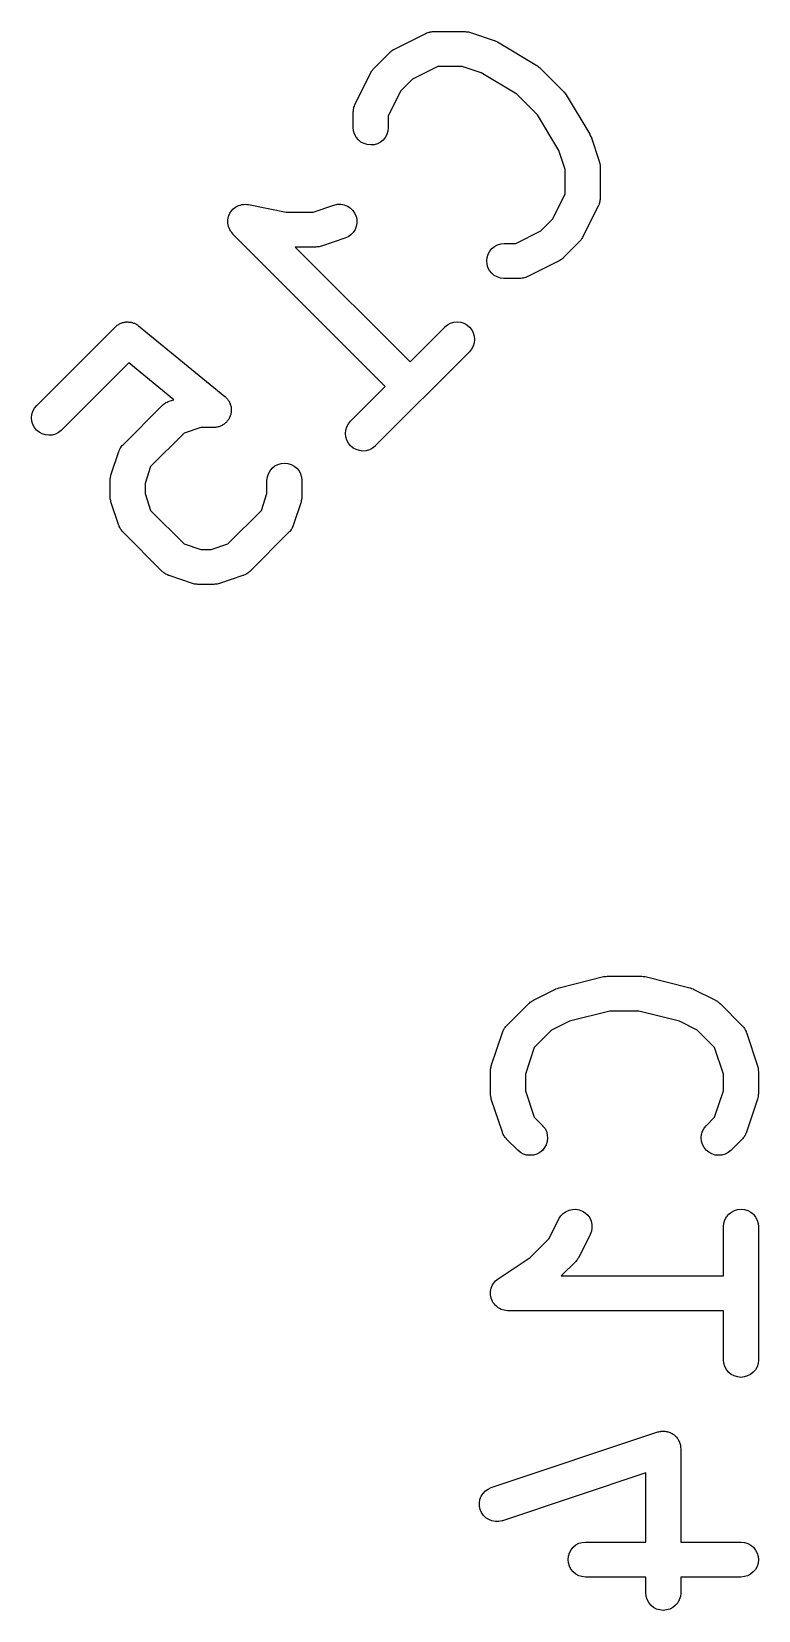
# Model space of a CAD drawing. Extents: x 40 to 70, y -130 to -60.
# Drawn here: x 48.08 to 51.2, y -103.69 to -96.91 of the extents above; entities that cross this region are included whole.
import ezdxf

# ---------------------------------------------------------------- set-up
doc = ezdxf.new("R2010")
doc.units = 0
doc.layers.add('BLACK', color=7, linetype='CONTINUOUS')

msp = doc.modelspace()

# ---------------------------------------------------------------- linework, layer by layer
at = {"layer": 'BLACK', "linetype": 'CONTINUOUS'}
for p, q in [((49.6358, -96.9891), (49.7705, -96.9217)), ((49.7705, -96.9217), (49.7715, -96.9213)), ((49.7715, -96.9213), (49.7735, -96.9205)), ((49.7735, -96.9205), (49.7755, -96.9195)), ((49.7755, -96.9195), (49.7804, -96.918)), ((49.7804, -96.918), (49.7852, -96.9162)), ((49.7852, -96.9162), (49.7874, -96.9159)), ((49.7874, -96.9159), (49.7895, -96.9153)), ((49.7895, -96.9153), (49.7946, -96.9148)), ((49.7946, -96.9148), (49.7997, -96.914)), ((49.7997, -96.914), (49.8019, -96.914)), ((49.8019, -96.914), (49.8041, -96.9138)), ((49.8041, -96.9138), (49.9387, -96.9138)), ((49.9387, -96.9138), (49.9398, -96.9138)), ((49.9398, -96.9138), (49.944, -96.9143)), ((49.944, -96.9143), (49.9482, -96.9144)), ((49.9482, -96.9144), (49.9512, -96.9151)), ((49.9512, -96.9151), (49.9543, -96.9155)), ((49.9543, -96.9155), (49.9584, -96.9167)), ((49.9584, -96.9167), (49.9625, -96.9177)), ((49.9625, -96.9177), (50.0635, -96.9514)), ((50.0635, -96.9514), (50.0645, -96.9517)), ((50.0645, -96.9517), (50.0648, -96.9518)), ((50.0648, -96.9518), (50.0651, -96.9519)), ((50.0651, -96.9519), (50.0714, -96.9549)), ((49.549, -97.0705), (49.6163, -97.0031)), ((49.6163, -97.0031), (49.6171, -97.0024)), ((49.6171, -97.0024), (49.6204, -96.9998)), ((49.6204, -96.9998), (49.6234, -96.9969)), ((49.6234, -96.9969), (49.6261, -96.9952)), ((49.6261, -96.9952), (49.6285, -96.9933)), ((49.6285, -96.9933), (49.6323, -96.9913)), ((49.6323, -96.9913), (49.6358, -96.9891)), ((50.0714, -96.9549), (50.0778, -96.9578)), ((50.0778, -96.9578), (50.078, -96.958)), ((50.078, -96.958), (50.0784, -96.9582)), ((50.0784, -96.9582), (50.2467, -97.0592)), ((49.5354, -97.089), (49.5377, -97.0855)), ((49.5377, -97.0855), (49.5397, -97.0818)), ((49.5397, -97.0818), (49.5417, -97.0794)), ((49.5417, -97.0794), (49.5434, -97.0768)), ((49.5434, -97.0768), (49.5463, -97.0737)), ((49.5463, -97.0737), (49.549, -97.0705)), ((49.8218, -97.0638), (49.7138, -97.1178)), ((49.9266, -97.0638), (49.8218, -97.0638)), ((50.0082, -97.091), (49.9266, -97.0638)), ((50.2467, -97.0592), (50.2476, -97.0598)), ((50.2476, -97.0598), (50.2487, -97.0606)), ((50.2487, -97.0606), (50.2498, -97.0612)), ((50.2498, -97.0612), (50.2545, -97.065)), ((50.2545, -97.065), (50.2592, -97.0686)), ((50.2592, -97.0686), (50.2601, -97.0696)), ((50.2601, -97.0696), (50.2612, -97.0705)), ((50.2612, -97.0705), (50.3622, -97.1715)), ((49.4676, -97.2247), (49.5349, -97.09)), ((49.5349, -97.09), (49.5354, -97.089)), ((49.7138, -97.1178), (49.6637, -97.1679)), ((50.1616, -97.1831), (50.0082, -97.091)), ((49.6637, -97.1679), (49.6097, -97.2759)), ((50.2496, -97.271), (50.1616, -97.1831)), ((50.3622, -97.1715), (50.3629, -97.1722)), ((50.3629, -97.1722), (50.3637, -97.1733)), ((50.3637, -97.1733), (50.3647, -97.1742)), ((50.3647, -97.1742), (50.3683, -97.179)), ((50.3683, -97.179), (50.372, -97.1837)), ((50.372, -97.1837), (50.3727, -97.1849)), ((50.3727, -97.1849), (50.3734, -97.1859)), ((50.3734, -97.1859), (50.4745, -97.3543)), ((49.4597, -97.2572), (49.4599, -97.255)), ((49.4597, -97.2582), (49.4597, -97.2572)), ((49.4597, -97.3255), (49.4597, -97.2582)), ((49.4599, -97.2528), (49.4608, -97.2477)), ((49.4599, -97.255), (49.4599, -97.2528)), ((49.4608, -97.2477), (49.4613, -97.2426)), ((49.4613, -97.2426), (49.462, -97.2405)), ((49.462, -97.2405), (49.4624, -97.2383)), ((49.4624, -97.2383), (49.4642, -97.2335)), ((49.4642, -97.2335), (49.4658, -97.2287)), ((49.4658, -97.2287), (49.4668, -97.2267)), ((49.4668, -97.2267), (49.4676, -97.2247)), ((49.6097, -97.2759), (49.6097, -97.3255)), ((50.3416, -97.4244), (50.2496, -97.271)), ((49.4611, -97.3401), (49.4597, -97.3255)), ((49.4653, -97.3541), (49.4611, -97.3401)), ((49.4722, -97.3671), (49.4653, -97.3541)), ((49.6036, -97.3551), (49.5966, -97.3679)), ((49.608, -97.3411), (49.6036, -97.3551)), ((49.6097, -97.3266), (49.608, -97.3411)), ((49.6097, -97.3255), (49.6097, -97.3266)), ((50.4745, -97.3543), (50.475, -97.3552)), ((50.475, -97.3552), (50.4751, -97.3555)), ((50.4751, -97.3555), (50.4753, -97.3558)), ((50.4753, -97.3558), (50.4782, -97.3622)), ((49.4815, -97.3784), (49.4722, -97.3671)), ((49.4927, -97.3877), (49.4815, -97.3784)), ((49.5056, -97.3947), (49.4927, -97.3877)), ((49.5196, -97.399), (49.5056, -97.3947)), ((49.5342, -97.4005), (49.5196, -97.399)), ((49.5487, -97.3992), (49.5342, -97.4005)), ((49.5628, -97.3951), (49.5487, -97.3992)), ((49.5758, -97.3883), (49.5628, -97.3951)), ((49.5872, -97.3791), (49.5758, -97.3883)), ((49.5966, -97.3679), (49.5872, -97.3791)), ((50.3688, -97.5061), (50.3416, -97.4244)), ((50.4782, -97.3622), (50.4811, -97.3685)), ((50.4811, -97.3685), (50.4812, -97.3689)), ((50.4812, -97.3689), (50.4813, -97.3692)), ((50.4813, -97.3692), (50.515, -97.4702)), ((50.515, -97.4702), (50.5153, -97.4712)), ((50.5153, -97.4712), (50.5162, -97.4753)), ((50.5162, -97.4753), (50.5174, -97.4793)), ((50.5174, -97.4793), (50.5177, -97.4825)), ((50.5177, -97.4825), (50.5184, -97.4855)), ((50.5184, -97.4855), (50.5184, -97.4897)), ((50.5184, -97.4897), (50.5188, -97.4939)), ((50.5188, -97.4939), (50.5188, -97.6286)), ((50.3688, -97.6109), (50.3688, -97.5061)), ((50.3148, -97.7189), (50.3688, -97.6109)), ((50.5188, -97.6296), (50.5186, -97.6318)), ((50.5188, -97.6286), (50.5188, -97.6296)), ((48.9269, -97.7003), (48.9305, -97.6936)), ((48.9305, -97.6936), (48.9338, -97.6876)), ((48.9338, -97.6876), (48.9339, -97.6875)), ((48.9339, -97.6875), (48.9385, -97.6819)), ((48.9339, -97.6875), (48.9339, -97.6875)), ((48.9385, -97.6819), (48.9432, -97.6763)), ((48.9432, -97.6763), (48.9433, -97.6762)), ((48.9432, -97.6763), (48.9432, -97.6763)), ((48.9433, -97.6762), (48.9487, -97.6718)), ((48.9487, -97.6718), (48.9546, -97.6671)), ((48.9546, -97.6671), (48.9546, -97.667)), ((48.9546, -97.667), (48.9547, -97.667)), ((48.9547, -97.667), (48.9611, -97.6636)), ((48.9611, -97.6636), (48.9675, -97.6602)), ((48.9675, -97.6602), (48.9675, -97.6602)), ((48.9675, -97.6602), (48.9676, -97.6602)), ((48.9676, -97.6602), (48.9749, -97.658)), ((48.9749, -97.658), (48.9815, -97.656)), ((48.9815, -97.656), (48.9816, -97.656)), ((48.9816, -97.656), (48.9891, -97.6553)), ((48.9816, -97.656), (48.9816, -97.656)), ((48.9891, -97.6553), (48.9961, -97.6546)), ((48.9961, -97.6546), (48.9961, -97.6546)), ((48.9961, -97.6546), (48.9962, -97.6546)), ((48.9962, -97.6546), (49.0033, -97.6553)), ((49.0033, -97.6553), (49.0106, -97.6561)), ((49.0106, -97.6561), (49.1717, -97.6883)), ((49.1717, -97.6883), (49.2868, -97.6883)), ((49.2868, -97.6883), (49.3763, -97.6585)), ((49.3763, -97.6585), (49.3773, -97.6581)), ((49.3773, -97.6581), (49.3916, -97.6551)), ((49.3916, -97.6551), (49.4062, -97.6549)), ((49.4062, -97.6549), (49.4206, -97.6575)), ((49.4206, -97.6575), (49.4342, -97.6629)), ((49.4342, -97.6629), (49.4465, -97.6708)), ((49.4465, -97.6708), (49.4571, -97.681)), ((49.4571, -97.681), (49.4654, -97.693)), ((49.4654, -97.693), (49.4713, -97.7064)), ((50.5109, -97.6621), (50.4436, -97.7968)), ((50.5117, -97.6601), (50.5109, -97.6621)), ((50.5128, -97.6581), (50.5117, -97.6601)), ((50.5143, -97.6533), (50.5128, -97.6581)), ((50.5161, -97.6485), (50.5143, -97.6533)), ((50.5165, -97.6463), (50.5161, -97.6485)), ((50.5172, -97.6442), (50.5165, -97.6463)), ((50.5178, -97.6391), (50.5172, -97.6442)), ((50.5186, -97.634), (50.5178, -97.6391)), ((50.5186, -97.6318), (50.5186, -97.634)), ((48.9209, -97.7288), (48.9217, -97.7219)), ((48.9209, -97.7289), (48.9209, -97.7288)), ((48.9216, -97.7361), (48.9209, -97.7289)), ((48.9209, -97.7289), (48.9209, -97.7289)), ((48.9222, -97.7434), (48.9216, -97.7361)), ((48.9217, -97.7219), (48.9225, -97.7144)), ((48.9222, -97.7435), (48.9222, -97.7434)), ((48.9241, -97.7499), (48.9222, -97.7435)), ((48.9222, -97.7435), (48.9222, -97.7435)), ((48.9225, -97.7143), (48.9247, -97.7073)), ((48.9225, -97.7144), (48.9225, -97.7143)), ((48.9225, -97.7143), (48.9225, -97.7143)), ((48.9263, -97.7575), (48.9241, -97.7499)), ((48.9247, -97.7073), (48.9269, -97.7004)), ((48.9263, -97.7576), (48.9263, -97.7575)), ((48.9263, -97.7575), (48.9263, -97.7575)), ((48.9296, -97.7638), (48.9263, -97.7576)), ((48.9269, -97.7004), (48.9269, -97.7003)), ((48.9269, -97.7004), (48.9269, -97.7004)), ((48.933, -97.7705), (48.9296, -97.7638)), ((49.467, -97.7634), (49.4591, -97.7757)), ((49.4722, -97.7497), (49.467, -97.7634)), ((49.4713, -97.7064), (49.4745, -97.7207)), ((49.4748, -97.7353), (49.4722, -97.7497)), ((49.4745, -97.7207), (49.4748, -97.7353)), ((50.2647, -97.769), (50.3148, -97.7189)), ((48.9331, -97.7705), (48.933, -97.7705)), ((48.9331, -97.7706), (48.9331, -97.7705)), ((48.9378, -97.7765), (48.9331, -97.7706)), ((48.9422, -97.7819), (48.9378, -97.7765)), ((48.9422, -97.782), (48.9422, -97.7819)), ((48.9423, -97.782), (48.9422, -97.782)), ((48.9429, -97.7826), (48.9423, -97.782)), ((48.9423, -97.782), (48.9423, -97.782)), ((49.597, -98.4367), (48.9429, -97.7826)), ((49.4237, -97.8008), (49.3227, -97.8344)), ((49.4371, -97.7948), (49.4237, -97.8008)), ((49.449, -97.7864), (49.4371, -97.7948)), ((49.4591, -97.7757), (49.449, -97.7864)), ((50.0656, -97.8355), (50.0785, -97.8286)), ((50.0785, -97.8286), (50.0925, -97.8244)), ((50.0925, -97.8244), (50.1071, -97.823)), ((50.1071, -97.823), (50.1567, -97.823)), ((50.1567, -97.823), (50.2647, -97.769)), ((50.4295, -97.8163), (50.3622, -97.8837)), ((50.4322, -97.8131), (50.4295, -97.8163)), ((50.4351, -97.81), (50.4322, -97.8131)), ((50.4368, -97.8074), (50.4351, -97.81)), ((50.4388, -97.805), (50.4368, -97.8074)), ((50.4408, -97.8013), (50.4388, -97.805)), ((50.4431, -97.7978), (50.4408, -97.8013)), ((50.4436, -97.7968), (50.4431, -97.7978)), ((49.299, -97.8383), (49.2107, -97.8383)), ((49.2107, -97.8383), (49.703, -98.3307)), ((49.3032, -97.8379), (49.299, -97.8383)), ((49.3074, -97.8378), (49.3032, -97.8379)), ((49.3104, -97.8372), (49.3074, -97.8378)), ((49.3136, -97.8369), (49.3104, -97.8372)), ((49.3176, -97.8356), (49.3136, -97.8369)), ((49.3217, -97.8348), (49.3176, -97.8356)), ((49.3227, -97.8344), (49.3217, -97.8348)), ((50.0321, -97.8974), (50.0336, -97.8829)), ((50.0334, -97.912), (50.0321, -97.8974)), ((50.0336, -97.8829), (50.038, -97.8689)), ((50.038, -97.8689), (50.0449, -97.856)), ((50.0449, -97.856), (50.0543, -97.8448)), ((50.0543, -97.8448), (50.0656, -97.8355)), ((50.3427, -97.8977), (50.208, -97.9651)), ((50.3462, -97.8955), (50.3427, -97.8977)), ((50.35, -97.8935), (50.3462, -97.8955)), ((50.3524, -97.8916), (50.35, -97.8935)), ((50.3551, -97.8899), (50.3524, -97.8916)), ((50.3581, -97.887), (50.3551, -97.8899)), ((50.3614, -97.8844), (50.3581, -97.887)), ((50.3622, -97.8837), (50.3614, -97.8844)), ((50.0376, -97.9261), (50.0334, -97.912)), ((50.0443, -97.939), (50.0376, -97.9261)), ((50.0535, -97.9504), (50.0443, -97.939)), ((50.0647, -97.9599), (50.0535, -97.9504)), ((50.0776, -97.9669), (50.0647, -97.9599)), ((50.0915, -97.9713), (50.0776, -97.9669)), ((50.1981, -97.9688), (50.1933, -97.9706)), ((50.203, -97.9673), (50.1981, -97.9688)), ((50.205, -97.9663), (50.203, -97.9673)), ((50.2071, -97.9655), (50.205, -97.9663)), ((50.208, -97.9651), (50.2071, -97.9655)), ((50.1061, -97.973), (50.0915, -97.9713)), ((50.1071, -97.973), (50.1061, -97.973)), ((50.1745, -97.973), (50.1071, -97.973)), ((50.1766, -97.9728), (50.1745, -97.973)), ((50.1789, -97.9728), (50.1766, -97.9728)), ((50.1839, -97.972), (50.1789, -97.9728)), ((50.189, -97.9715), (50.1839, -97.972)), ((50.1911, -97.9709), (50.189, -97.9715)), ((50.1933, -97.9706), (50.1911, -97.9709)), ((48.4469, -98.1743), (48.45, -98.1718)), ((48.45, -98.1718), (48.453, -98.1703)), ((48.453, -98.1703), (48.4558, -98.1684)), ((48.4558, -98.1684), (48.4595, -98.1669)), ((48.4595, -98.1669), (48.463, -98.165)), ((48.463, -98.165), (48.4662, -98.1641)), ((48.4662, -98.1641), (48.4693, -98.1629)), ((48.4693, -98.1629), (48.4732, -98.1621)), ((48.4732, -98.1621), (48.4771, -98.161)), ((48.4771, -98.161), (48.4804, -98.1607)), ((48.4804, -98.1607), (48.4837, -98.16)), ((48.4837, -98.16), (48.4877, -98.16)), ((48.4877, -98.16), (48.4916, -98.1597)), ((48.4916, -98.1597), (48.495, -98.1601)), ((48.495, -98.1601), (48.4983, -98.1601)), ((48.4983, -98.1601), (48.5022, -98.1608)), ((48.5022, -98.1608), (48.5062, -98.1613)), ((48.5062, -98.1613), (48.5094, -98.1623)), ((48.5094, -98.1623), (48.5127, -98.1629)), ((48.5127, -98.1629), (48.5163, -98.1645)), ((48.5163, -98.1645), (48.5202, -98.1656)), ((48.5202, -98.1656), (48.5231, -98.1672)), ((48.5231, -98.1672), (48.5262, -98.1685)), ((48.5262, -98.1685), (48.5295, -98.1707)), ((48.5295, -98.1707), (48.533, -98.1727)), ((49.8528, -98.1809), (49.8642, -98.1718)), ((49.8642, -98.1718), (49.8772, -98.165)), ((49.8772, -98.165), (49.8913, -98.161)), ((49.8913, -98.161), (49.9059, -98.1597)), ((49.9059, -98.1597), (49.9204, -98.1613)), ((49.9204, -98.1613), (49.9344, -98.1656)), ((49.9344, -98.1656), (49.9472, -98.1727)), ((48.1011, -98.5184), (48.4378, -98.1817)), ((48.4378, -98.1817), (48.4386, -98.1809)), ((48.4386, -98.1809), (48.4412, -98.1788)), ((48.4412, -98.1788), (48.4436, -98.1765)), ((48.4436, -98.1765), (48.4469, -98.1743)), ((48.533, -98.1727), (48.5356, -98.1748)), ((48.5356, -98.1748), (48.5384, -98.1766)), ((48.5384, -98.1766), (48.9087, -98.4797)), ((49.703, -98.3307), (49.852, -98.1817)), ((49.852, -98.1817), (49.8528, -98.1809)), ((49.9472, -98.1727), (49.9585, -98.182)), ((49.9585, -98.182), (49.9677, -98.1934)), ((49.9677, -98.1934), (49.9745, -98.2063)), ((49.9745, -98.2063), (49.9787, -98.2204)), ((49.9801, -98.2349), (49.9786, -98.2495)), ((49.9787, -98.2204), (49.9801, -98.2349)), ((49.9581, -98.2877), (49.554, -98.6918)), ((49.9674, -98.2764), (49.9581, -98.2877)), ((49.9743, -98.2635), (49.9674, -98.2764)), ((49.9786, -98.2495), (49.9743, -98.2635)), ((48.4959, -98.3357), (48.2072, -98.6244)), ((48.6889, -98.4937), (48.4959, -98.3357)), ((49.448, -98.5857), (49.597, -98.4367)), ((48.648, -98.5117), (48.652, -98.5085)), ((48.652, -98.5085), (48.654, -98.5075)), ((48.654, -98.5075), (48.6558, -98.5062)), ((48.6558, -98.5062), (48.6605, -98.5041)), ((48.6605, -98.5041), (48.665, -98.5018)), ((48.665, -98.5018), (48.6672, -98.5011)), ((48.6672, -98.5011), (48.6692, -98.5003)), ((48.6692, -98.5003), (48.6889, -98.4937)), ((48.9087, -98.4797), (48.9095, -98.4804)), ((48.9095, -98.4804), (48.9121, -98.4829)), ((48.9121, -98.4829), (48.9148, -98.4853)), ((48.9148, -98.4853), (48.9172, -98.4882)), ((48.9172, -98.4882), (48.9198, -98.4908)), ((48.9198, -98.4908), (48.9217, -98.4939)), ((48.9217, -98.4939), (48.924, -98.4967)), ((48.924, -98.4967), (48.9257, -98.5)), ((48.9257, -98.5), (48.9278, -98.5031)), ((48.9278, -98.5031), (48.9291, -98.5064)), ((48.9291, -98.5064), (48.9308, -98.5096)), ((48.9308, -98.5096), (48.9318, -98.5132)), ((48.0791, -98.5711), (48.0806, -98.5566)), ((48.0805, -98.5857), (48.0791, -98.5711)), ((48.0806, -98.5566), (48.0849, -98.5426)), ((48.0849, -98.5426), (48.0918, -98.5297)), ((48.0918, -98.5297), (48.1011, -98.5184)), ((48.4715, -98.6867), (48.6399, -98.5184)), ((48.6399, -98.5184), (48.6406, -98.5176)), ((48.6406, -98.5176), (48.6423, -98.5163)), ((48.6423, -98.5163), (48.6439, -98.5147)), ((48.6439, -98.5147), (48.648, -98.5117)), ((48.9251, -98.5765), (48.9234, -98.5797)), ((48.9272, -98.5735), (48.9251, -98.5765)), ((48.9286, -98.5701), (48.9272, -98.5735)), ((48.9304, -98.5668), (48.9286, -98.5701)), ((48.9315, -98.5633), (48.9304, -98.5668)), ((48.9329, -98.56), (48.9315, -98.5633)), ((48.9318, -98.5132), (48.9332, -98.5167)), ((48.9336, -98.5564), (48.9329, -98.56)), ((48.9332, -98.5167), (48.9339, -98.5202)), ((48.9347, -98.5528), (48.9336, -98.5564)), ((48.9339, -98.5202), (48.9349, -98.5237)), ((48.9351, -98.5492), (48.9347, -98.5528)), ((48.9349, -98.5237), (48.9353, -98.5274)), ((48.9358, -98.5457), (48.9351, -98.5492)), ((48.9353, -98.5274), (48.936, -98.5311)), ((48.9359, -98.542), (48.9358, -98.5457)), ((48.936, -98.5311), (48.9359, -98.5347)), ((48.9359, -98.5347), (48.9362, -98.5383)), ((48.9362, -98.5383), (48.9359, -98.542)), ((48.0847, -98.5997), (48.0805, -98.5857)), ((48.0915, -98.6127), (48.0847, -98.5997)), ((48.1007, -98.6241), (48.0915, -98.6127)), ((48.112, -98.6334), (48.1007, -98.6241)), ((48.1248, -98.6404), (48.112, -98.6334)), ((48.1388, -98.6448), (48.1248, -98.6404)), ((48.1534, -98.6464), (48.1388, -98.6448)), ((48.1679, -98.6451), (48.1534, -98.6464)), ((48.182, -98.641), (48.1679, -98.6451)), ((48.195, -98.6343), (48.182, -98.641)), ((48.2064, -98.6252), (48.195, -98.6343)), ((48.2072, -98.6244), (48.2064, -98.6252)), ((48.7334, -98.637), (48.5901, -98.7803)), ((48.8061, -98.6127), (48.7334, -98.637)), ((48.8613, -98.6127), (48.8061, -98.6127)), ((48.8648, -98.6124), (48.8613, -98.6127)), ((48.8685, -98.6124), (48.8648, -98.6124)), ((48.8721, -98.6117), (48.8685, -98.6124)), ((48.8758, -98.6113), (48.8721, -98.6117)), ((48.8793, -98.6103), (48.8758, -98.6113)), ((48.8828, -98.6096), (48.8793, -98.6103)), ((48.8863, -98.6081), (48.8828, -98.6096)), ((48.8898, -98.6071), (48.8863, -98.6081)), ((48.893, -98.6054), (48.8898, -98.6071)), ((48.8964, -98.604), (48.893, -98.6054)), ((48.8995, -98.6019), (48.8964, -98.604)), ((48.9028, -98.6002), (48.8995, -98.6019)), ((48.9056, -98.5979), (48.9028, -98.6002)), ((48.9086, -98.5959), (48.9056, -98.5979)), ((48.9112, -98.5933), (48.9086, -98.5959)), ((48.9141, -98.5909), (48.9112, -98.5933)), ((48.9164, -98.5882), (48.9141, -98.5909)), ((48.919, -98.5856), (48.9164, -98.5882)), ((48.9211, -98.5825), (48.919, -98.5856)), ((48.9234, -98.5797), (48.9211, -98.5825)), ((49.426, -98.6385), (49.4275, -98.6239)), ((49.4274, -98.6531), (49.426, -98.6385)), ((49.4275, -98.6239), (49.4318, -98.6099)), ((49.4318, -98.6099), (49.4387, -98.597)), ((49.4387, -98.597), (49.448, -98.5857)), ((48.4537, -98.7151), (48.4546, -98.713)), ((48.4546, -98.713), (48.4553, -98.7109)), ((48.4553, -98.7109), (48.4577, -98.7064)), ((48.4577, -98.7064), (48.4599, -98.7018)), ((48.4599, -98.7018), (48.4612, -98.7)), ((48.4612, -98.7), (48.4622, -98.698)), ((48.4622, -98.698), (48.4655, -98.6941)), ((48.4655, -98.6941), (48.4685, -98.6899)), ((48.4685, -98.6899), (48.4701, -98.6884)), ((48.4701, -98.6884), (48.4715, -98.6867)), ((49.4316, -98.6671), (49.4274, -98.6531)), ((49.4384, -98.68), (49.4316, -98.6671)), ((49.4476, -98.6914), (49.4384, -98.68)), ((49.4589, -98.7008), (49.4476, -98.6914)), ((49.4717, -98.7078), (49.4589, -98.7008)), ((49.4857, -98.7122), (49.4717, -98.7078)), ((49.5002, -98.7137), (49.4857, -98.7122)), ((49.5148, -98.7125), (49.5002, -98.7137)), ((49.5289, -98.7084), (49.5148, -98.7125)), ((49.5419, -98.7016), (49.5289, -98.7084)), ((49.5533, -98.6925), (49.5419, -98.7016)), ((49.554, -98.6918), (49.5533, -98.6925)), ((48.4197, -98.8171), (48.4534, -98.716)), ((48.4534, -98.716), (48.4537, -98.7151)), ((48.5901, -98.7803), (48.5659, -98.8529)), ((49.1118, -98.7872), (49.1232, -98.778)), ((49.1232, -98.778), (49.1362, -98.7712)), ((49.1362, -98.7712), (49.1502, -98.7671)), ((49.1502, -98.7671), (49.1648, -98.7658)), ((49.1648, -98.7658), (49.1794, -98.7673)), ((49.1794, -98.7673), (49.1934, -98.7716)), ((49.1934, -98.7716), (49.2062, -98.7786)), ((49.2062, -98.7786), (49.2175, -98.7879)), ((48.4159, -98.8397), (48.4163, -98.8355)), ((48.4159, -98.8408), (48.4159, -98.8397)), ((48.4159, -98.9081), (48.4159, -98.8408)), ((48.4163, -98.8355), (48.4165, -98.8313)), ((48.4165, -98.8313), (48.4172, -98.8283)), ((48.4172, -98.8283), (48.4175, -98.8252)), ((48.4175, -98.8252), (48.4188, -98.8212)), ((48.4188, -98.8212), (48.4197, -98.8171)), ((49.0893, -98.8397), (49.0909, -98.8252)), ((49.0893, -98.8408), (49.0893, -98.8397)), ((49.0893, -98.896), (49.0893, -98.8408)), ((49.0909, -98.8252), (49.0954, -98.8112)), ((49.0954, -98.8112), (49.1024, -98.7984)), ((49.1024, -98.7984), (49.1118, -98.7872)), ((49.2175, -98.7879), (49.2268, -98.7993)), ((49.2268, -98.7993), (49.2336, -98.8122)), ((49.2336, -98.8122), (49.2379, -98.8262)), ((49.2379, -98.8262), (49.2393, -98.8408)), ((49.2393, -98.8408), (49.2393, -98.9081)), ((48.4163, -98.9123), (48.4159, -98.9081)), ((48.4163, -98.9165), (48.4163, -98.9123)), ((48.417, -98.9196), (48.4163, -98.9165)), ((48.5659, -98.8529), (48.5659, -98.896)), ((48.5659, -98.896), (48.5901, -98.9686)), ((49.0651, -98.9686), (49.0893, -98.896)), ((49.2387, -98.9176), (49.238, -98.9206)), ((49.2388, -98.9134), (49.2387, -98.9176)), ((49.2393, -98.9092), (49.2388, -98.9134)), ((49.2393, -98.9081), (49.2393, -98.9092)), ((48.4173, -98.9227), (48.417, -98.9196)), ((48.4185, -98.9267), (48.4173, -98.9227)), ((48.4194, -98.9308), (48.4185, -98.9267)), ((48.4197, -98.9318), (48.4194, -98.9308)), ((48.4534, -99.0329), (48.4197, -98.9318)), ((48.5901, -98.9686), (48.7334, -99.1119)), ((48.9218, -99.1119), (49.0651, -98.9686)), ((49.2354, -98.9318), (49.2018, -99.0329)), ((49.2364, -98.9277), (49.2354, -98.9318)), ((49.2377, -98.9237), (49.2364, -98.9277)), ((49.238, -98.9206), (49.2377, -98.9237)), ((48.4543, -99.0349), (48.4534, -99.0329)), ((48.4549, -99.037), (48.4543, -99.0349)), ((48.4573, -99.0415), (48.4549, -99.037)), ((48.4593, -99.0462), (48.4573, -99.0415)), ((48.4606, -99.048), (48.4593, -99.0462)), ((48.4616, -99.05), (48.4606, -99.048)), ((48.4648, -99.054), (48.4616, -99.05)), ((49.1929, -99.0509), (49.1897, -99.0548)), ((49.194, -99.0489), (49.1929, -99.0509)), ((49.1953, -99.0471), (49.194, -99.0489)), ((49.1974, -99.0425), (49.1953, -99.0471)), ((49.1999, -99.038), (49.1974, -99.0425)), ((49.2005, -99.0358), (49.1999, -99.038)), ((49.2014, -99.0338), (49.2005, -99.0358)), ((49.2018, -99.0329), (49.2014, -99.0338)), ((48.4678, -99.0582), (48.4648, -99.054)), ((48.4694, -99.0597), (48.4678, -99.0582)), ((48.4708, -99.0614), (48.4694, -99.0597)), ((48.4715, -99.0622), (48.4708, -99.0614)), ((48.6399, -99.2305), (48.4715, -99.0622)), ((48.7334, -99.1119), (48.8061, -99.1362)), ((48.8491, -99.1362), (48.9218, -99.1119)), ((49.1837, -99.0622), (49.0153, -99.2305)), ((49.1851, -99.0605), (49.1837, -99.0622)), ((49.1867, -99.059), (49.1851, -99.0605)), ((49.1897, -99.0548), (49.1867, -99.059)), ((48.8061, -99.1362), (48.8491, -99.1362)), ((48.6416, -99.2319), (48.6399, -99.2305)), ((48.6431, -99.2336), (48.6416, -99.2319)), ((48.6472, -99.2366), (48.6431, -99.2336)), ((48.6512, -99.2398), (48.6472, -99.2366)), ((48.6531, -99.2409), (48.6512, -99.2398)), ((48.6549, -99.2422), (48.6531, -99.2409)), ((48.6596, -99.2443), (48.6549, -99.2422)), ((48.6641, -99.2467), (48.6596, -99.2443)), ((48.6662, -99.2474), (48.6641, -99.2467)), ((48.6682, -99.2483), (48.6662, -99.2474)), ((48.6692, -99.2486), (48.6682, -99.2483)), ((48.7702, -99.2823), (48.6692, -99.2486)), ((48.986, -99.2486), (48.885, -99.2823)), ((48.988, -99.2477), (48.986, -99.2486)), ((48.9901, -99.2471), (48.988, -99.2477)), ((48.9947, -99.2448), (48.9901, -99.2471)), ((48.9994, -99.2427), (48.9947, -99.2448)), ((49.0012, -99.2414), (48.9994, -99.2427)), ((49.0031, -99.2404), (49.0012, -99.2414)), ((49.0071, -99.2372), (49.0031, -99.2404)), ((49.0113, -99.2342), (49.0071, -99.2372)), ((49.0128, -99.2326), (49.0113, -99.2342)), ((49.0146, -99.2313), (49.0128, -99.2326)), ((49.0153, -99.2305), (49.0146, -99.2313)), ((48.7743, -99.2833), (48.7702, -99.2823)), ((48.7783, -99.2845), (48.7743, -99.2833)), ((48.7814, -99.2849), (48.7783, -99.2845)), ((48.7845, -99.2856), (48.7814, -99.2849)), ((48.7887, -99.2857), (48.7845, -99.2856)), ((48.7929, -99.2862), (48.7887, -99.2857)), ((48.7939, -99.2862), (48.7929, -99.2862)), ((48.8613, -99.2862), (48.7939, -99.2862)), ((48.8654, -99.2858), (48.8613, -99.2862)), ((48.8697, -99.2857), (48.8654, -99.2858)), ((48.8727, -99.285), (48.8697, -99.2857)), ((48.8758, -99.2847), (48.8727, -99.285)), ((48.8799, -99.2835), (48.8758, -99.2847)), ((48.884, -99.2826), (48.8799, -99.2835)), ((48.885, -99.2823), (48.884, -99.2826)), ((50.3358, -101.02), (50.3423, -101.017)), ((50.3423, -101.017), (50.3427, -101.017)), ((50.3427, -101.017), (50.343, -101.017)), ((50.343, -101.017), (50.5335, -100.969)), ((50.5335, -100.969), (50.5345, -100.969)), ((50.5345, -100.969), (50.5358, -100.969)), ((50.5358, -100.969), (50.5371, -100.969)), ((50.5371, -100.969), (50.5431, -100.968)), ((50.5431, -100.968), (50.549, -100.967)), ((50.549, -100.967), (50.5503, -100.967)), ((50.5503, -100.967), (50.5517, -100.967)), ((50.5517, -100.967), (50.6945, -100.967)), ((50.6945, -100.967), (50.6956, -100.967)), ((50.6956, -100.967), (50.6969, -100.967)), ((50.6969, -100.967), (50.6982, -100.967)), ((50.6982, -100.967), (50.7042, -100.968)), ((50.7042, -100.968), (50.7101, -100.969)), ((50.7101, -100.969), (50.7114, -100.969)), ((50.7114, -100.969), (50.7127, -100.969)), ((50.7127, -100.969), (50.9032, -101.017)), ((50.9032, -101.017), (50.9042, -101.017)), ((50.9042, -101.017), (50.9045, -101.017)), ((50.9045, -101.017), (50.9049, -101.018)), ((50.9049, -101.018), (50.9114, -101.02)), ((50.1177, -101.18), (50.2129, -101.084)), ((50.2129, -101.084), (50.2137, -101.084)), ((50.2137, -101.084), (50.217, -101.081)), ((50.217, -101.081), (50.22, -101.078)), ((50.22, -101.078), (50.2227, -101.077)), ((50.2227, -101.077), (50.2251, -101.075)), ((50.2251, -101.075), (50.2288, -101.073)), ((50.2288, -101.073), (50.2324, -101.07)), ((50.2324, -101.07), (50.3276, -101.023)), ((50.3276, -101.023), (50.3286, -101.022)), ((50.3286, -101.022), (50.3289, -101.022)), ((50.3289, -101.022), (50.3292, -101.022)), ((50.3292, -101.022), (50.3358, -101.02)), ((50.9114, -101.02), (50.9179, -101.022)), ((50.9179, -101.022), (50.9182, -101.023)), ((50.9182, -101.023), (50.9185, -101.023)), ((50.9185, -101.023), (51.0138, -101.07)), ((51.0138, -101.07), (51.0147, -101.071)), ((51.0147, -101.071), (51.0182, -101.073)), ((51.0182, -101.073), (51.022, -101.075)), ((51.022, -101.075), (51.0244, -101.077)), ((51.0244, -101.077), (51.027, -101.079)), ((51.027, -101.079), (51.03, -101.082)), ((51.03, -101.082), (51.0333, -101.084)), ((51.0333, -101.084), (51.1285, -101.18)), ((50.5609, -101.117), (50.3874, -101.161)), ((50.6853, -101.117), (50.5609, -101.117)), ((50.8588, -101.161), (50.6853, -101.117)), ((50.0519, -101.352), (50.0996, -101.209)), ((50.0996, -101.209), (50.0999, -101.208)), ((50.0999, -101.208), (50.1008, -101.206)), ((50.1008, -101.206), (50.1015, -101.204)), ((50.1015, -101.204), (50.1039, -101.199)), ((50.1039, -101.199), (50.106, -101.195)), ((50.106, -101.195), (50.1073, -101.193)), ((50.1073, -101.193), (50.1084, -101.191)), ((50.1084, -101.191), (50.1116, -101.187)), ((50.1116, -101.187), (50.1147, -101.183)), ((50.1147, -101.183), (50.1163, -101.181)), ((50.1163, -101.181), (50.1177, -101.18)), ((50.3104, -101.199), (50.2363, -101.273)), ((50.3874, -101.161), (50.3104, -101.199)), ((50.9358, -101.199), (50.8588, -101.161)), ((51.0099, -101.273), (50.9358, -101.199)), ((51.1285, -101.18), (51.1292, -101.18)), ((51.1292, -101.18), (51.1306, -101.182)), ((51.1306, -101.182), (51.1322, -101.184)), ((51.1322, -101.184), (51.1352, -101.188)), ((51.1352, -101.188), (51.1384, -101.192)), ((51.1384, -101.192), (51.1394, -101.194)), ((51.1394, -101.194), (51.1407, -101.196)), ((51.1407, -101.196), (51.1428, -101.2)), ((51.1428, -101.2), (51.1451, -101.205)), ((51.1451, -101.205), (51.1457, -101.207)), ((51.1457, -101.207), (51.1466, -101.209)), ((51.1466, -101.209), (51.1942, -101.352)), ((50.2363, -101.273), (50.1981, -101.388)), ((51.0481, -101.388), (51.0099, -101.273)), ((50.0497, -101.36), (50.051, -101.356)), ((50.051, -101.356), (50.0519, -101.352)), ((51.1942, -101.352), (51.1946, -101.353)), ((51.1946, -101.353), (51.1954, -101.357)), ((50.0481, -101.375), (50.0486, -101.37)), ((50.0481, -101.376), (50.0481, -101.375)), ((50.0481, -101.471), (50.0481, -101.376)), ((50.0486, -101.37), (50.0487, -101.366)), ((50.0487, -101.366), (50.0494, -101.363)), ((50.0494, -101.363), (50.0497, -101.36)), ((50.1981, -101.388), (50.1981, -101.459)), ((51.0481, -101.459), (51.0481, -101.388)), ((51.1954, -101.357), (51.1967, -101.361)), ((51.1967, -101.361), (51.197, -101.364)), ((51.197, -101.364), (51.1976, -101.367)), ((51.1976, -101.367), (51.1977, -101.371)), ((51.1977, -101.371), (51.1981, -101.376)), ((51.1981, -101.376), (51.1981, -101.471)), ((50.0485, -101.475), (50.0481, -101.471)), ((50.0486, -101.479), (50.0485, -101.475)), ((50.0492, -101.482), (50.0486, -101.479)), ((50.0495, -101.485), (50.0492, -101.482)), ((50.0507, -101.489), (50.0495, -101.485)), ((50.0516, -101.494), (50.0507, -101.489)), ((50.1981, -101.459), (50.2363, -101.573)), ((51.0099, -101.573), (51.0481, -101.459)), ((51.1952, -101.49), (51.1942, -101.495)), ((51.1965, -101.486), (51.1952, -101.49)), ((51.1968, -101.483), (51.1965, -101.486)), ((51.1975, -101.48), (51.1968, -101.483)), ((51.1976, -101.476), (51.1975, -101.48)), ((51.1981, -101.472), (51.1976, -101.476)), ((51.1981, -101.471), (51.1981, -101.472)), ((50.0519, -101.495), (50.0516, -101.494)), ((50.0996, -101.637), (50.0519, -101.495)), ((51.1942, -101.495), (51.1466, -101.637)), ((50.2363, -101.573), (50.2714, -101.608)), ((50.2714, -101.608), (50.2721, -101.609)), ((50.2721, -101.609), (50.2812, -101.62)), ((50.2812, -101.62), (50.288, -101.633)), ((50.9586, -101.632), (50.9655, -101.62)), ((50.9655, -101.62), (50.9748, -101.608)), ((50.9748, -101.608), (51.0099, -101.573)), ((50.1005, -101.639), (50.0996, -101.637)), ((50.1011, -101.642), (50.1005, -101.639)), ((50.1034, -101.646), (50.1011, -101.642)), ((50.1055, -101.651), (50.1034, -101.646)), ((50.1068, -101.653), (50.1055, -101.651)), ((50.1078, -101.655), (50.1068, -101.653)), ((50.111, -101.659), (50.1078, -101.655)), ((50.114, -101.663), (50.111, -101.659)), ((50.1156, -101.664), (50.114, -101.663)), ((50.1169, -101.666), (50.1156, -101.664)), ((50.1177, -101.667), (50.1169, -101.666)), ((50.1653, -101.714), (50.1177, -101.667)), ((50.2874, -101.691), (50.2804, -101.703)), ((50.2917, -101.677), (50.2874, -101.691)), ((50.288, -101.633), (50.2921, -101.648)), ((50.2933, -101.662), (50.2917, -101.677)), ((50.2921, -101.648), (50.2933, -101.662)), ((50.9529, -101.661), (50.9543, -101.646)), ((50.9542, -101.676), (50.9529, -101.661)), ((50.9584, -101.69), (50.9542, -101.676)), ((50.9543, -101.646), (50.9586, -101.632)), ((50.9652, -101.703), (50.9584, -101.69)), ((51.1285, -101.667), (51.0809, -101.714)), ((51.1299, -101.665), (51.1285, -101.667)), ((51.1315, -101.664), (51.1299, -101.665)), ((51.1345, -101.659), (51.1315, -101.664)), ((51.1378, -101.655), (51.1345, -101.659)), ((51.1388, -101.653), (51.1378, -101.655)), ((51.1401, -101.652), (51.1388, -101.653)), ((51.1423, -101.647), (51.1401, -101.652)), ((51.1447, -101.643), (51.1423, -101.647)), ((51.1454, -101.64), (51.1447, -101.643)), ((51.1463, -101.638), (51.1454, -101.64)), ((51.1466, -101.637), (51.1463, -101.638)), ((50.1766, -101.724), (50.1653, -101.714)), ((50.1895, -101.731), (50.1766, -101.724)), ((50.2035, -101.735), (50.1895, -101.731)), ((50.2181, -101.736), (50.2035, -101.735)), ((50.2326, -101.735), (50.2181, -101.736)), ((50.2467, -101.731), (50.2326, -101.735)), ((50.2596, -101.724), (50.2467, -101.731)), ((50.271, -101.715), (50.2596, -101.724)), ((50.2804, -101.703), (50.271, -101.715)), ((50.9745, -101.714), (50.9652, -101.703)), ((50.9857, -101.723), (50.9745, -101.714)), ((50.9985, -101.73), (50.9857, -101.723)), ((51.0125, -101.735), (50.9985, -101.73)), ((51.0271, -101.736), (51.0125, -101.735)), ((51.0416, -101.735), (51.0271, -101.736)), ((51.0557, -101.731), (51.0416, -101.735)), ((51.0687, -101.724), (51.0557, -101.731)), ((51.0801, -101.715), (51.0687, -101.724)), ((51.0809, -101.714), (51.0801, -101.715)), ((50.2995, -102.093), (50.3417, -102.009)), ((50.3417, -102.009), (50.3422, -102.008)), ((50.3422, -102.008), (50.3502, -101.996)), ((50.3502, -101.996), (50.3604, -101.985)), ((50.3604, -101.985), (50.3724, -101.977)), ((50.3724, -101.977), (50.3858, -101.971)), ((50.3858, -101.971), (50.4001, -101.968)), ((50.4001, -101.968), (50.4148, -101.967)), ((50.4148, -101.967), (50.4292, -101.97)), ((50.4292, -101.97), (50.4428, -101.975)), ((50.4428, -101.975), (50.4552, -101.983)), ((50.4552, -101.983), (50.4657, -101.993)), ((50.4657, -101.993), (50.4741, -102.005)), ((50.4741, -102.005), (50.48, -102.019)), ((50.48, -102.019), (50.4832, -102.033)), ((50.4832, -102.033), (50.4836, -102.048)), ((51.0481, -102.041), (51.0497, -102.027)), ((51.0497, -102.027), (51.0542, -102.013)), ((51.0542, -102.013), (51.0612, -102)), ((51.0612, -102), (51.0706, -101.989)), ((51.0706, -101.989), (51.082, -101.98)), ((51.082, -101.98), (51.095, -101.973)), ((51.095, -101.973), (51.109, -101.969)), ((51.109, -101.969), (51.1236, -101.967)), ((51.1236, -101.967), (51.1382, -101.969)), ((51.1382, -101.969), (51.1522, -101.973)), ((51.1522, -101.973), (51.165, -101.98)), ((51.165, -101.98), (51.1763, -101.989)), ((51.1763, -101.989), (51.1856, -102.001)), ((51.1856, -102.001), (51.1924, -102.014)), ((51.1924, -102.014), (51.1967, -102.028)), ((51.1967, -102.028), (51.1981, -102.042)), ((50.2182, -102.174), (50.2995, -102.093)), ((50.4759, -102.076), (50.4283, -102.171)), ((50.4811, -102.062), (50.4759, -102.076)), ((50.4836, -102.048), (50.4811, -102.062)), ((51.0481, -102.042), (51.0481, -102.041)), ((51.0481, -102.253), (51.0481, -102.042)), ((51.1981, -102.042), (51.1981, -102.614)), ((50.0815, -102.266), (50.2182, -102.174)), ((50.4142, -102.191), (50.3518, -102.253)), ((50.4169, -102.187), (50.4142, -102.191)), ((50.4198, -102.184), (50.4169, -102.187)), ((50.4215, -102.182), (50.4198, -102.184)), ((50.4235, -102.179), (50.4215, -102.182)), ((50.4255, -102.176), (50.4235, -102.179)), ((50.4278, -102.172), (50.4255, -102.176)), ((50.4283, -102.171), (50.4278, -102.172)), ((50.0518, -102.306), (50.0539, -102.299)), ((50.0539, -102.299), (50.0539, -102.299)), ((50.0539, -102.299), (50.054, -102.299)), ((50.054, -102.299), (50.0576, -102.292)), ((50.0576, -102.292), (50.0608, -102.286)), ((50.0608, -102.286), (50.0609, -102.286)), ((50.0609, -102.286), (50.0655, -102.281)), ((50.0609, -102.286), (50.0609, -102.286)), ((50.0655, -102.281), (50.0702, -102.275)), ((50.0702, -102.275), (50.0757, -102.27)), ((50.0702, -102.275), (50.0702, -102.275)), ((50.0702, -102.275), (50.0702, -102.275)), ((50.0757, -102.27), (50.0815, -102.266)), ((50.3518, -102.253), (51.0481, -102.253)), ((50.0481, -102.327), (50.0488, -102.32)), ((50.0481, -102.328), (50.0481, -102.327)), ((50.0488, -102.335), (50.0481, -102.328)), ((50.0481, -102.328), (50.0481, -102.328)), ((50.0488, -102.32), (50.0496, -102.313)), ((50.0494, -102.342), (50.0488, -102.335)), ((50.0515, -102.349), (50.0494, -102.342)), ((50.0494, -102.342), (50.0494, -102.342)), ((50.0494, -102.342), (50.0494, -102.342)), ((50.0496, -102.313), (50.0518, -102.306)), ((50.0496, -102.313), (50.0496, -102.313)), ((50.0496, -102.313), (50.0496, -102.313)), ((50.0536, -102.356), (50.0515, -102.349)), ((50.057, -102.363), (50.0536, -102.356)), ((50.0536, -102.356), (50.0536, -102.356)), ((50.0536, -102.356), (50.0536, -102.356)), ((50.0603, -102.369), (50.057, -102.363)), ((50.0604, -102.369), (50.0603, -102.369)), ((50.065, -102.375), (50.0604, -102.369)), ((50.0604, -102.369), (50.0604, -102.369)), ((50.0695, -102.38), (50.065, -102.375)), ((50.0696, -102.381), (50.0695, -102.38)), ((50.0695, -102.38), (50.0695, -102.38)), ((50.075, -102.385), (50.0696, -102.381)), ((50.0807, -102.39), (50.075, -102.385)), ((50.0808, -102.39), (50.0807, -102.39)), ((50.0869, -102.393), (50.0808, -102.39)), ((50.0808, -102.39), (50.0808, -102.39)), ((50.0935, -102.397), (50.0869, -102.393)), ((50.0936, -102.397), (50.0935, -102.397)), ((50.0937, -102.397), (50.0936, -102.397)), ((50.1003, -102.399), (50.0937, -102.397)), ((50.1075, -102.401), (50.1003, -102.399)), ((50.1076, -102.401), (50.1075, -102.401)), ((50.1149, -102.402), (50.1076, -102.401)), ((50.1076, -102.401), (50.1076, -102.401)), ((50.122, -102.403), (50.1149, -102.402)), ((50.1221, -102.403), (50.122, -102.403)), ((50.1222, -102.403), (50.1221, -102.403)), ((50.1231, -102.403), (50.1222, -102.403)), ((50.1222, -102.403), (50.1222, -102.403)), ((51.0481, -102.403), (50.1231, -102.403)), ((51.0481, -102.614), (51.0481, -102.403)), ((51.0495, -102.628), (51.0481, -102.614)), ((51.0538, -102.642), (51.0495, -102.628)), ((51.0606, -102.655), (51.0538, -102.642)), ((51.192, -102.643), (51.185, -102.656)), ((51.1965, -102.629), (51.192, -102.643)), ((51.1981, -102.615), (51.1965, -102.629)), ((51.1981, -102.614), (51.1981, -102.615)), ((51.0699, -102.667), (51.0606, -102.655)), ((51.0812, -102.676), (51.0699, -102.667)), ((51.094, -102.683), (51.0812, -102.676)), ((51.108, -102.687), (51.094, -102.683)), ((51.1226, -102.689), (51.108, -102.687)), ((51.1371, -102.687), (51.1226, -102.689)), ((51.1512, -102.683), (51.1371, -102.687)), ((51.1642, -102.676), (51.1512, -102.683)), ((51.1756, -102.667), (51.1642, -102.676)), ((51.185, -102.656), (51.1756, -102.667)), ((50.0518, -103.162), (50.766, -102.923)), ((50.766, -102.923), (50.767, -102.923)), ((50.767, -102.923), (50.7714, -102.922)), ((50.7714, -102.922), (50.7757, -102.921)), ((50.7757, -102.921), (50.7786, -102.921)), ((50.7786, -102.921), (50.7814, -102.92)), ((50.7814, -102.92), (50.7858, -102.92)), ((50.7858, -102.92), (50.7903, -102.92)), ((50.7903, -102.92), (50.7931, -102.92)), ((50.7931, -102.92), (50.796, -102.92)), ((50.796, -102.92), (50.8004, -102.921)), ((50.8004, -102.921), (50.8048, -102.921)), ((50.8048, -102.921), (50.8076, -102.922)), ((50.8076, -102.922), (50.8104, -102.923)), ((50.8104, -102.923), (50.8146, -102.924)), ((50.8146, -102.924), (50.8188, -102.925)), ((50.8188, -102.925), (50.8213, -102.927)), ((50.8213, -102.927), (50.824, -102.928)), ((50.824, -102.928), (50.8278, -102.93)), ((50.8278, -102.93), (50.8317, -102.932)), ((50.8317, -102.932), (50.8339, -102.934)), ((50.8339, -102.934), (50.8363, -102.936)), ((50.8363, -102.936), (50.8395, -102.939)), ((50.8395, -102.939), (50.843, -102.942)), ((50.843, -102.942), (50.8448, -102.944)), ((50.8448, -102.944), (50.8468, -102.946)), ((50.8468, -102.946), (50.8494, -102.95)), ((50.8494, -102.95), (50.8522, -102.953)), ((50.8522, -102.953), (50.8536, -102.956)), ((50.8536, -102.956), (50.8552, -102.958)), ((50.8552, -102.958), (50.857, -102.962)), ((50.857, -102.962), (50.8591, -102.966)), ((50.8591, -102.966), (50.8599, -102.969)), ((50.8599, -102.969), (50.8611, -102.971)), ((50.8611, -102.971), (50.862, -102.976)), ((50.862, -102.976), (50.8633, -102.98)), ((50.8633, -102.98), (50.8636, -102.983)), ((50.8636, -102.983), (50.8642, -102.986)), ((50.8642, -102.986), (50.8643, -102.99)), ((50.8643, -102.99), (50.8648, -102.995)), ((50.8648, -102.995), (50.8648, -103.396)), ((50.7148, -103.099), (50.0992, -103.304)), ((50.7148, -103.396), (50.7148, -103.099)), ((50.0163, -103.187), (50.0264, -103.176)), ((50.0264, -103.176), (50.0384, -103.168)), ((50.0384, -103.168), (50.0518, -103.162)), ((50.0007, -103.227), (50.0032, -103.213)), ((50.001, -103.242), (50.0007, -103.227)), ((50.0042, -103.256), (50.001, -103.242)), ((50.0032, -103.213), (50.0085, -103.199)), ((50.0085, -103.199), (50.0163, -103.187)), ((50.01, -103.269), (50.0042, -103.256)), ((50.0184, -103.281), (50.01, -103.269)), ((50.0289, -103.292), (50.0184, -103.281)), ((50.0412, -103.299), (50.0289, -103.292)), ((50.0548, -103.305), (50.0412, -103.299)), ((50.0692, -103.307), (50.0548, -103.305)), ((50.0839, -103.307), (50.0692, -103.307)), ((50.0982, -103.304), (50.0839, -103.307)), ((50.0992, -103.304), (50.0982, -103.304)), ((50.3814, -103.47), (50.383, -103.456)), ((50.383, -103.456), (50.3873, -103.442)), ((50.3873, -103.442), (50.3942, -103.429)), ((50.3942, -103.429), (50.4036, -103.418)), ((50.4036, -103.418), (50.4149, -103.408)), ((50.4149, -103.408), (50.4278, -103.401)), ((50.4278, -103.401), (50.4419, -103.397)), ((50.4419, -103.397), (50.4564, -103.396)), ((50.4564, -103.396), (50.7148, -103.396)), ((50.8648, -103.396), (51.1231, -103.396)), ((51.1231, -103.396), (51.1241, -103.396)), ((51.1241, -103.396), (51.1387, -103.397)), ((51.1387, -103.397), (51.1526, -103.402)), ((51.1526, -103.402), (51.1655, -103.409)), ((51.1655, -103.409), (51.1767, -103.418)), ((51.1767, -103.418), (51.1858, -103.43)), ((51.1858, -103.43), (51.1926, -103.443)), ((51.1926, -103.443), (51.1968, -103.457)), ((51.1968, -103.457), (51.1981, -103.471)), ((50.3828, -103.485), (50.3814, -103.47)), ((50.3869, -103.499), (50.3828, -103.485)), ((50.3937, -103.512), (50.3869, -103.499)), ((50.4028, -103.523), (50.3937, -103.512)), ((50.4141, -103.533), (50.4028, -103.523)), ((51.1759, -103.524), (51.1646, -103.533)), ((51.1853, -103.513), (51.1759, -103.524)), ((51.1922, -103.5), (51.1853, -103.513)), ((51.1966, -103.486), (51.1922, -103.5)), ((51.1981, -103.471), (51.1966, -103.486)), ((50.4269, -103.54), (50.4141, -103.533)), ((50.4408, -103.544), (50.4269, -103.54)), ((50.4554, -103.546), (50.4408, -103.544)), ((50.4564, -103.546), (50.4554, -103.546)), ((50.7148, -103.546), (50.4564, -103.546)), ((50.7148, -103.614), (50.7148, -103.546)), ((51.1231, -103.546), (50.8648, -103.546)), ((50.8648, -103.546), (50.8648, -103.614)), ((51.1377, -103.544), (51.1231, -103.546)), ((51.1517, -103.54), (51.1377, -103.544)), ((51.1646, -103.533), (51.1517, -103.54)), ((50.7162, -103.628), (50.7148, -103.614)), ((50.7204, -103.642), (50.7162, -103.628)), ((50.7273, -103.655), (50.7204, -103.642)), ((50.7365, -103.667), (50.7273, -103.655)), ((50.8516, -103.656), (50.8422, -103.667)), ((50.8587, -103.643), (50.8516, -103.656)), ((50.8631, -103.629), (50.8587, -103.643)), ((50.8648, -103.615), (50.8631, -103.629)), ((50.8648, -103.614), (50.8648, -103.615)), ((50.7478, -103.676), (50.7365, -103.667)), ((50.7607, -103.683), (50.7478, -103.676)), ((50.7747, -103.687), (50.7607, -103.683)), ((50.7892, -103.689), (50.7747, -103.687)), ((50.8038, -103.687), (50.7892, -103.689)), ((50.8179, -103.683), (50.8038, -103.687)), ((50.8308, -103.676), (50.8179, -103.683)), ((50.8422, -103.667), (50.8308, -103.676))]:
    msp.add_line(p, q, dxfattribs=at)

doc.saveas('drawing.dxf')
